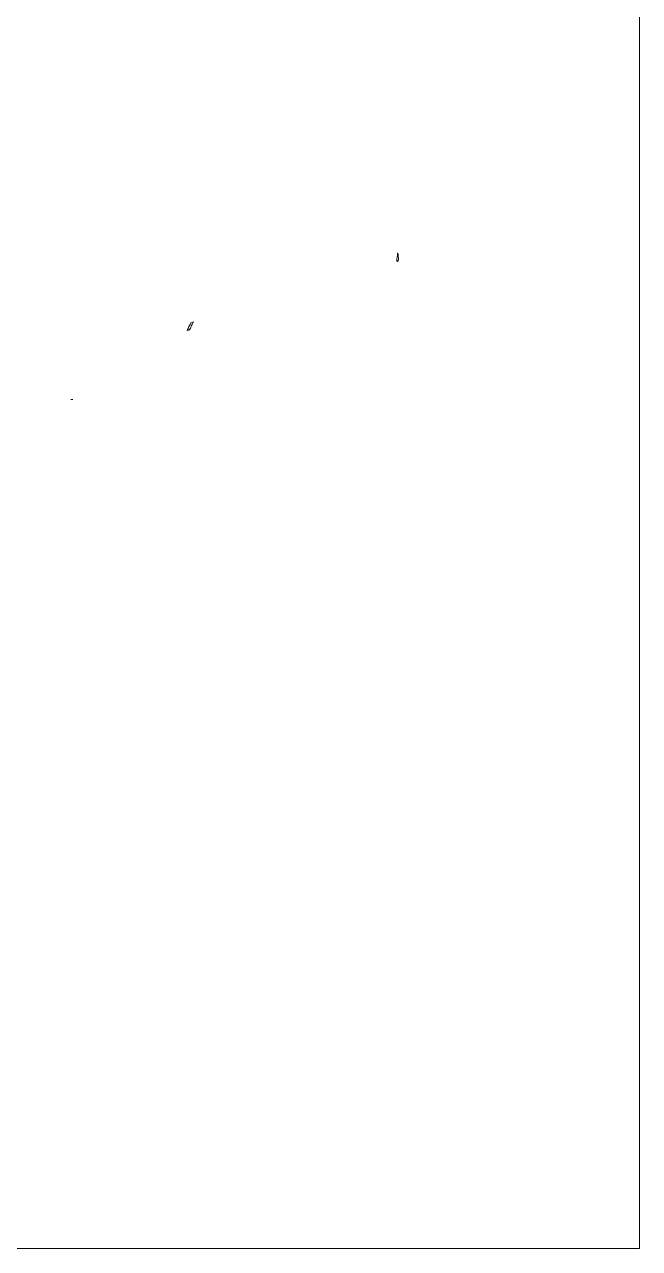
# Model space of a CAD drawing. Extents: x -2 to 9008, y -1000 to 0.
# Drawn here: x 1894 to 2145, y -1000 to -500 of the extents above; entities that cross this region are included whole.
import ezdxf

# ---------------------------------------------------------------- set-up
doc = ezdxf.new("R2010")
doc.units = 0
doc.header["$MEASUREMENT"] = 0
doc.layers.add('Layer 1', color=7, linetype='Continuous')

# ---------------------------------------------------------------- blocks, each defined once
blk = doc.blocks.new('block 7')
at = {"layer": 'Layer 1', "true_color": 0xffffff}
h = blk.add_hatch(color=7, dxfattribs=at)
h.dxf.hatch_style = 2
edge = h.paths.add_edge_path()
edge.add_spline(control_points=[(1912.82, -653.2), (1913.23, -653.22), (1914.57, -653.25), (1912.82, -653.2), (1912.82, -653.2), (1912.82, -653.2), (1912.82, -653.2)], knot_values=[0, 0, 0, 0, 1, 1, 1, 2, 2, 2, 2], degree=3, periodic=1)
at = {"layer": 'Layer 1', "lineweight": 0}
for points, knots in [([(1144.96, 0), (1144.96, 0), (1144.96, -387.67), (1144.96, -387.67), (1144.96, -387.67), (1144.96, -389.9), (1144.96, -389.9), (1144.96, -389.9), (1144.96, -402.58), (1144.96, -402.58), (1144.96, -402.58), (1144.96, -409.55), (1144.96, -409.55), (1144.96, -409.55), (1144.96, -416.56), (1144.96, -416.56), (1144.96, -416.56), (1144.96, -422.52), (1144.96, -422.52), (1144.96, -422.52), (1144.96, -455.49), (1144.96, -455.49), (1144.96, -455.49), (1144.96, -470.32), (1144.96, -470.32), (1144.96, -470.32), (1144.96, -475.2), (1144.96, -475.2), (1144.68, -475.57), (1144.21, -475.88), (1143.44, -475.88), (1142.39, -475.88), (1143.61, -476.45), (1144.96, -476.67), (1144.96, -476.67), (1144.96, -485.16), (1144.96, -485.16), (1144.96, -485.16), (1144.96, -492.24), (1144.96, -492.24), (1144.96, -492.24), (1144.96, -500.31), (1144.96, -500.31), (1144.96, -500.31), (1144.96, -518.7), (1144.96, -518.7), (1144.96, -518.7), (1144.96, -531.82), (1144.96, -531.82), (1144.96, -531.82), (1144.96, -558.91), (1144.96, -558.91), (1144.96, -558.91), (1144.96, -597.92), (1144.96, -597.92), (1144.96, -597.92), (1144.96, -624.27), (1144.96, -624.27), (1144.96, -624.27), (1144.96, -625.85), (1144.96, -625.85), (1144.96, -625.85), (1144.96, -634.75), (1144.96, -634.75), (1144.96, -634.75), (1144.96, -703.41), (1144.96, -703.41), (1144.96, -703.41), (1144.96, -1000), (1144.96, -1000), (1144.96, -1000), (2144.96, -1000), (2144.96, -1000), (2144.96, -1000), (2144.96, -576.68), (2144.96, -576.68), (2144.96, -576.68), (2144.96, 0), (2144.96, 0), (2144.96, 0), (1144.96, 0), (1144.96, 0)], [0, 0, 0, 0, 1, 1, 1, 2, 2, 2, 3, 3, 3, 4, 4, 4, 5, 5, 5, 6, 6, 6, 7, 7, 7, 8, 8, 8, 9, 9, 9, 10, 10, 10, 11, 11, 11, 12, 12, 12, 13, 13, 13, 14, 14, 14, 15, 15, 15, 16, 16, 16, 17, 17, 17, 18, 18, 18, 19, 19, 19, 20, 20, 20, 21, 21, 21, 22, 22, 22, 23, 23, 23, 24, 24, 24, 25, 25, 25, 26, 26, 26, 27, 27, 27, 27]), ([(2045.87, -596.68), (2045.98, -595.61), (2046.09, -594.54), (2046.2, -593.47), (2046.2, -593.47), (2046.33, -593.47), (2046.33, -593.47), (2046.42, -594.3), (2046.57, -595.12), (2046.59, -595.94), (2046.6, -596.22), (2046.3, -596.52), (2046.14, -596.8), (2046.05, -596.76), (2045.96, -596.72), (2045.87, -596.68)], [0, 0, 0, 0, 1, 1, 1, 2, 2, 2, 3, 3, 3, 4, 4, 4, 5, 5, 5, 5]), ([(1960.37, -625.04), (1960.55, -624.47), (1960.79, -623.92), (1961.01, -623.36), (1961.45, -622.83), (1961.76, -622.33), (1961.86, -621.93), (1962.24, -621.79), (1962.61, -621.65), (1962.97, -621.51), (1961.75, -623.1), (1962.25, -623.72), (1960.95, -624.81), (1960.75, -624.89), (1960.56, -624.96), (1960.37, -625.04)], [0, 0, 0, 0, 1, 1, 1, 2, 2, 2, 3, 3, 3, 4, 4, 4, 5, 5, 5, 5]), ([(1912.82, -653.2), (1913.23, -653.22), (1914.57, -653.25), (1912.82, -653.2), (1912.82, -653.2), (1912.82, -653.2), (1912.82, -653.2)], [0, 0, 0, 0, 1, 1, 1, 2, 2, 2, 2])]:
    blk.add_open_spline(points, degree=3, knots=knots, dxfattribs=at)

msp = doc.modelspace()

# ---------------------------------------------------------------- block references
at = {"layer": 'Layer 1'}
msp.add_blockref('block 7', (0, 0), dxfattribs=at)

doc.saveas('drawing.dxf')
